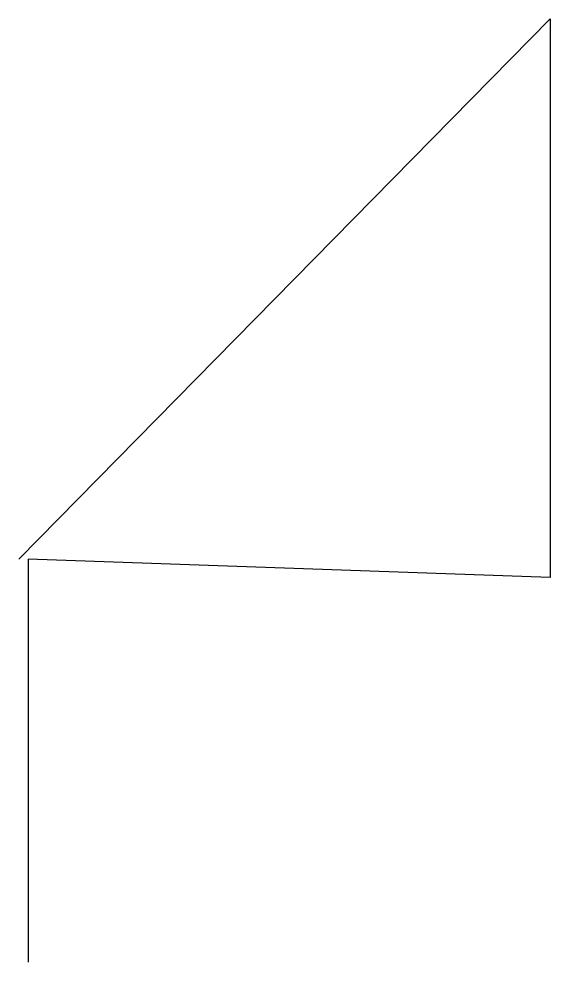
# Model space of a CAD drawing. Extents: x -16 to 912, y 0 to 1648.
import ezdxf

# ---------------------------------------------------------------- set-up
doc = ezdxf.new("R2010")
doc.units = 0

msp = doc.modelspace()

# ---------------------------------------------------------------- linework, layer by layer
for p, q in [((-16, 704, 704), (912, 1648, 1168)), ((912, 1648, 1168), (912, 672, 1120)), ((0, 704, 704), (0, 0)), ((912, 672, 1120), (0, 704, 704))]:
    msp.add_line(p, q)

doc.saveas('drawing.dxf')
